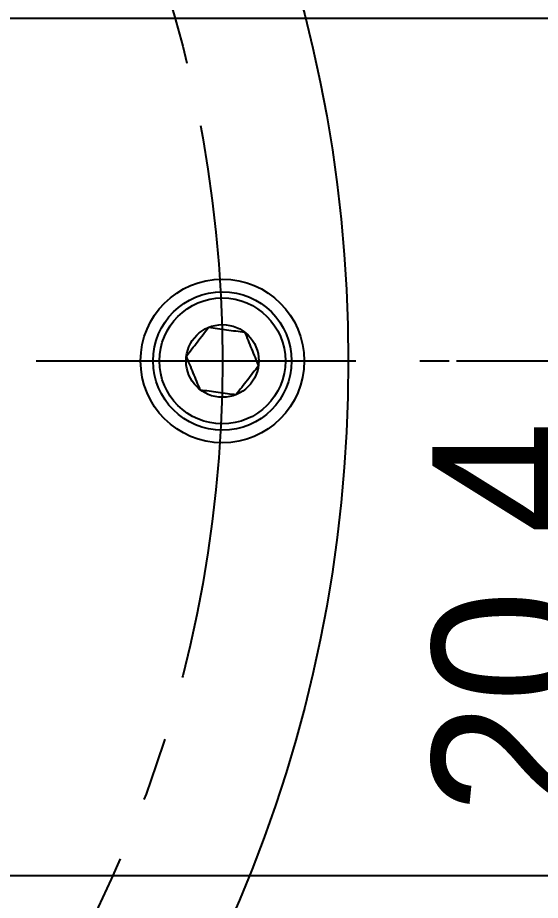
# Model space of a CAD drawing. Extents: x -151 to 841, y 0 to 594.
# Drawn here: x 722.87 to 743.63, y 275.59 to 310.63 of the extents above; entities that cross this region are included whole.
import ezdxf

# ---------------------------------------------------------------- set-up
doc = ezdxf.new("R2010")
doc.units = 0
doc.header["$PDSIZE"] = -1
doc.linetypes.add('CENTERX2', pattern=[20.32, 12.7, -2.54, 2.54, -2.54])
doc.layers.get('0').update_dxf_attribs({"linetype": 'CONTINUOUS'})
doc.layers.get('DEFPOINTS').update_dxf_attribs({"linetype": 'CONTINUOUS'})
doc.layers.add('$TD_AUDIT_GENERATED__25B7_', color=1, linetype='CENTERX2')
doc.layers.add('$TD_AUDIT_GENERATED__25B9_', color=3, linetype='CONTINUOUS')
doc.styles.add('$TD_AUDIT_GENERATED__25BE_', font='GOTHIC.TTF')
doc.dimstyles.new('$TD_AUDIT_GENERATED__25C0_', dxfattribs={"dimtxt": 4, "dimasz": 4, "dimexe": 0.5, "dimexo": 0.3, "dimgap": 1, "dimtad": 1, "dimtoh": 1, "dimdec": 1, "dimzin": 12, "dimtxsty": '$TD_AUDIT_GENERATED__25BE_', "dimcen": 0.09, "dimclrd": 3, "dimclre": 3, "dimclrt": 3, "dimazin": 3, "dimtm": 1e-09, "dimtfac": 1, "dimtdec": 1, "dimtofl": 0, "dimtmove": 0, "dimatfit": 3})

# ---------------------------------------------------------------- blocks, each defined once
blk = doc.blocks.new('*D138')
at = {"layer": '$TD_AUDIT_GENERATED__25B9_', "color": 3}
for p, q in [((718.814, 322.207), (767.028, 322.207)), ((766.528, 316.207), (766.528, 282.578)), ((720.825, 276.578), (767.028, 276.578))]:
    blk.add_line(p, q, dxfattribs=at)
for points in [[(765.528, 316.207), (767.528, 316.207), (766.528, 322.207)], [(765.528, 282.578), (767.528, 282.578), (766.528, 276.578)]]:
    blk.add_solid(points, dxfattribs=at)
at = {"layer": 'DEFPOINTS', "color": 0}
for p in [(718.514, 322.207), (720.525, 276.578), (766.528, 276.578)]:
    blk.add_point(p, dxfattribs=at)
at = {"layer": '$TD_AUDIT_GENERATED__25B9_', "color": 3, "insert": (762.377, 299.392), "char_height": 6, "attachment_point": 5, "rotation": 90, "style": '$TD_AUDIT_GENERATED__25BE_'}
blk.add_mtext('45.6', dxfattribs=at)
blk = doc.blocks.new('*D139')
at = {"layer": '$TD_AUDIT_GENERATED__25B9_', "color": 3}
for p, q in [((720.825, 310.607), (757.028, 310.607)), ((756.528, 304.607), (756.528, 282.578)), ((720.825, 276.578), (757.028, 276.578))]:
    blk.add_line(p, q, dxfattribs=at)
for points in [[(755.528, 304.607), (757.528, 304.607), (756.528, 310.607)], [(755.528, 282.578), (757.528, 282.578), (756.528, 276.578)]]:
    blk.add_solid(points, dxfattribs=at)
at = {"layer": 'DEFPOINTS', "color": 0}
for p in [(720.525, 310.607), (720.525, 276.578), (756.528, 276.578)]:
    blk.add_point(p, dxfattribs=at)
at = {"layer": '$TD_AUDIT_GENERATED__25B9_', "color": 3, "insert": (752.377, 293.593), "char_height": 6, "attachment_point": 5, "rotation": 90, "style": '$TD_AUDIT_GENERATED__25BE_'}
blk.add_mtext('34', dxfattribs=at)
blk = doc.blocks.new('*D140')
at = {"layer": '$TD_AUDIT_GENERATED__25B9_', "color": 3}
for p, q in [((740.3, 297), (747.028, 297)), ((746.528, 291), (746.528, 282.578)), ((720.825, 276.578), (747.028, 276.578))]:
    blk.add_line(p, q, dxfattribs=at)
for points in [[(745.528, 291), (747.528, 291), (746.528, 297)], [(745.528, 282.578), (747.528, 282.578), (746.528, 276.578)]]:
    blk.add_solid(points, dxfattribs=at)
at = {"layer": 'DEFPOINTS', "color": 0}
for p in [(740, 297), (720.525, 276.578), (746.528, 276.578)]:
    blk.add_point(p, dxfattribs=at)
at = {"layer": '$TD_AUDIT_GENERATED__25B9_', "color": 3, "insert": (742.377, 286.789), "char_height": 6, "attachment_point": 5, "rotation": 90, "style": '$TD_AUDIT_GENERATED__25BE_'}
blk.add_mtext('20.4', dxfattribs=at)

msp = doc.modelspace()

# ---------------------------------------------------------------- linework, layer by layer
at = {"layer": '$TD_AUDIT_GENERATED__25B7_'}
msp.add_line((622, 297), (740, 297), dxfattribs=at)
msp.add_circle((681, 297), 50, dxfattribs=at)
at = {"color": 7, "linetype": 'CONTINUOUS'}
for centre, radius in [((681, 297), 55), ((731, 297), 3.25), ((731, 297), 2.75), ((731, 297), 2.5), ((731, 297), 1.443)]:
    msp.add_circle(centre, radius, dxfattribs=at)
for points, knots in [([(729.57, 297.193), (729.714, 297.38), (729.86, 297.569), (730.16, 297.957), (730.308, 298.149), (730.452, 298.335)], [0, 0, 0, 0, 0.5, 0.5, 1, 1, 1, 1]), ([(730.452, 298.335), (730.685, 298.304), (730.926, 298.271), (731.289, 298.222), (731.411, 298.206), (731.65, 298.174), (731.767, 298.158), (731.883, 298.142)], [0, 0, 0, 0, 0.5, 0.5, 0.75, 0.75, 1, 1, 1, 1]), ([(731.883, 298.142), (731.972, 297.924), (732.063, 297.703), (732.249, 297.249), (732.341, 297.025), (732.43, 296.807)], [0, 0, 0, 0, 0.5, 0.5, 1, 1, 1, 1]), ([(730.117, 295.858), (730.028, 296.076), (729.937, 296.297), (729.751, 296.751), (729.659, 296.975), (729.57, 297.193)], [0, 0, 0, 0, 0.5, 0.5, 1, 1, 1, 1]), ([(732.43, 296.807), (732.286, 296.62), (732.14, 296.431), (731.84, 296.043), (731.692, 295.851), (731.548, 295.665)], [0, 0, 0, 0, 0.5, 0.5, 1, 1, 1, 1]), ([(730.117, 295.858), (730.35, 295.826), (730.591, 295.794), (730.954, 295.745), (731.076, 295.728), (731.315, 295.696), (731.432, 295.68), (731.548, 295.665)], [0, 0, 0, 0, 0.5, 0.5, 0.75, 0.75, 1, 1, 1, 1])]:
    msp.add_open_spline(points, degree=3, knots=knots, dxfattribs=at)

# ---------------------------------------------------------------- dimensions: what is measured, and where the dimension line sits
at = {"layer": '$TD_AUDIT_GENERATED__25B9_'}
for base, p1, picture, middle in [((766.528, 276.578), (718.514, 322.207), '*D138', (766.528, 299.392)), ((756.528, 276.578), (720.525, 310.607), '*D139', (756.528, 293.593))]:
    dim = msp.add_linear_dim(base=base, p1=p1, p2=(720.525, 276.578), angle=90, dimstyle='$TD_AUDIT_GENERATED__25C0_', override={"dimtxt": 6, "dimasz": 6, "dimtmove": 0}, dxfattribs=at)
    dim.commit()
    dim.dimension.update_dxf_attribs({"geometry": picture, "text_midpoint": middle, "dimtype": 160})
dim = msp.add_linear_dim(base=(746.528, 276.578), p1=(740, 297), p2=(720.525, 276.578), angle=90, dimstyle='$TD_AUDIT_GENERATED__25C0_', override={"dimtxt": 6, "dimasz": 6, "dimtmove": 0}, dxfattribs=at)
dim.commit()
dim.dimension.update_dxf_attribs({"geometry": '*D140', "text_midpoint": (742.377, 286.789)})

doc.saveas('drawing.dxf')
